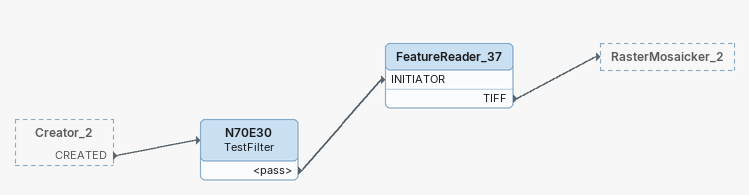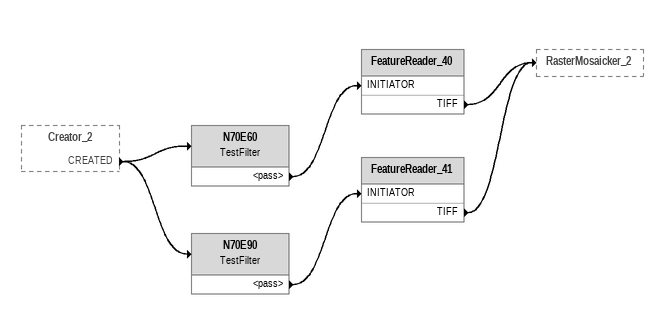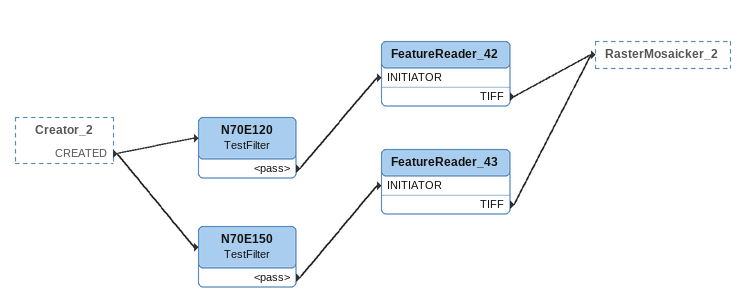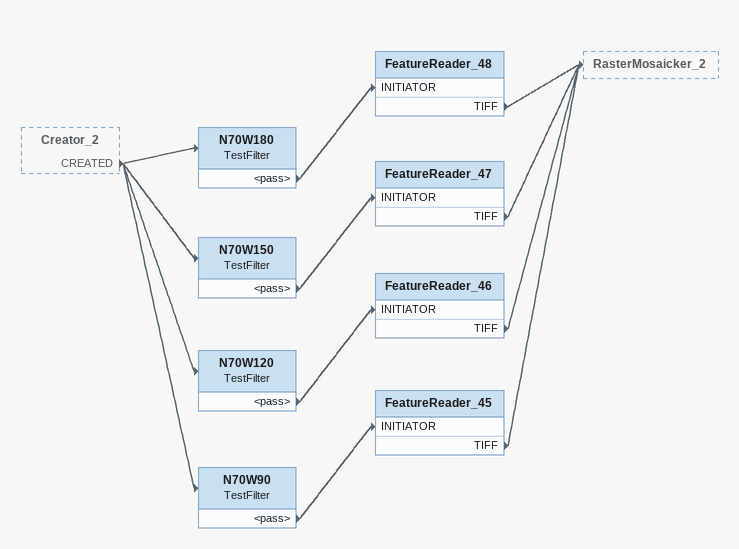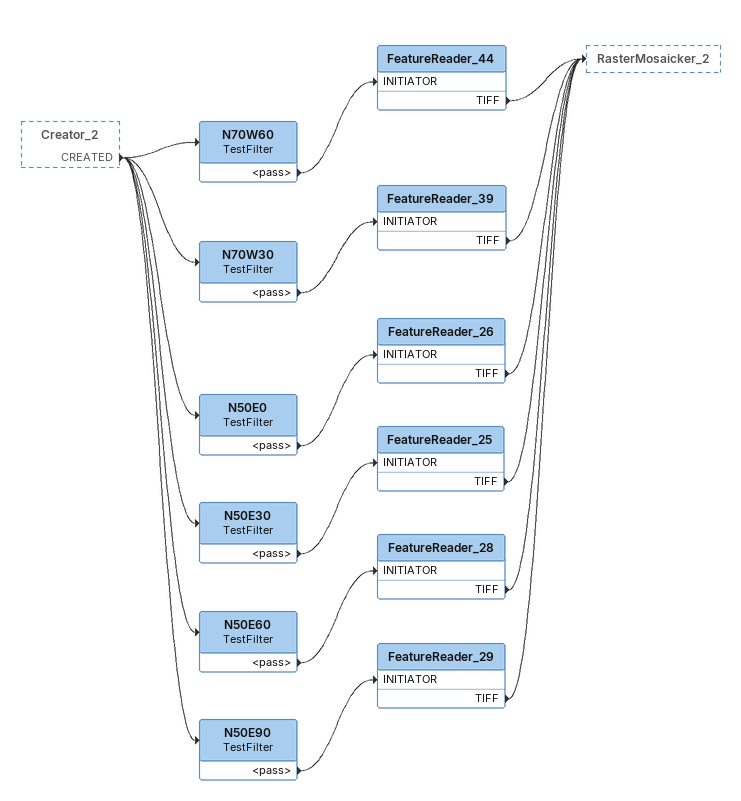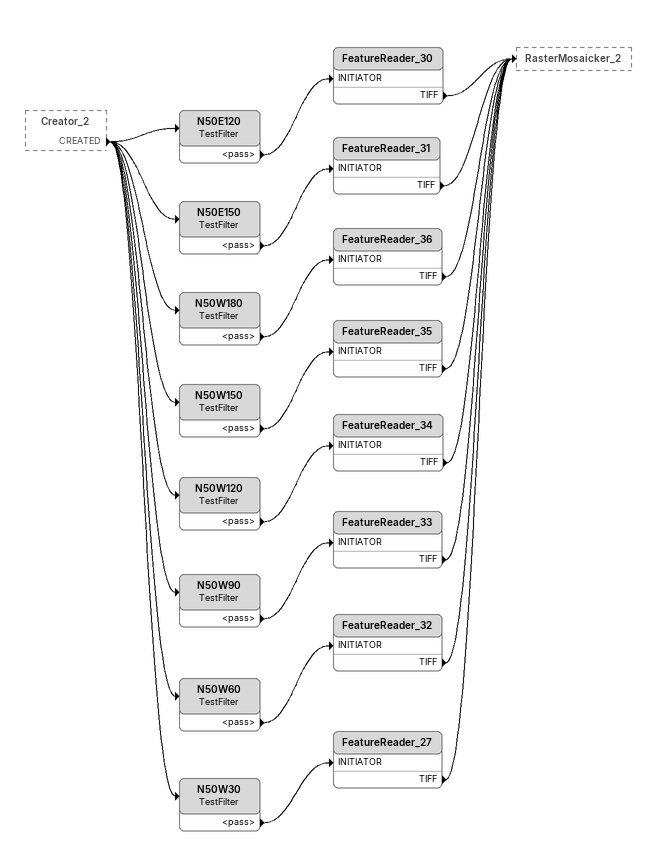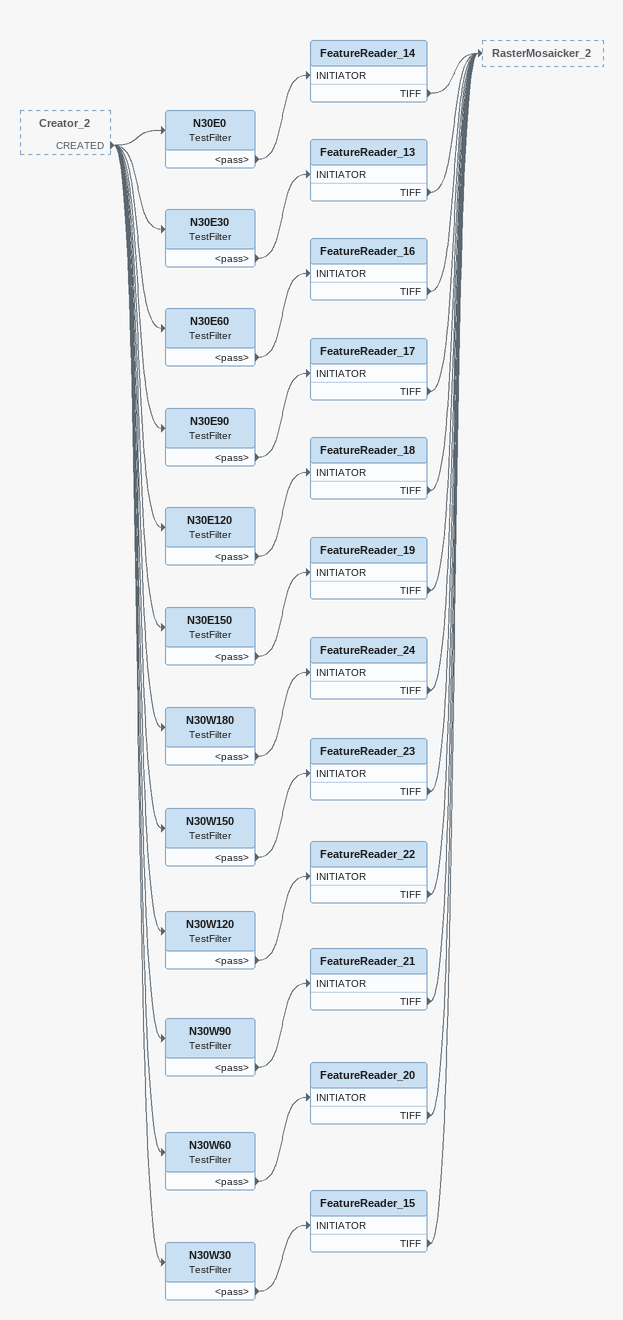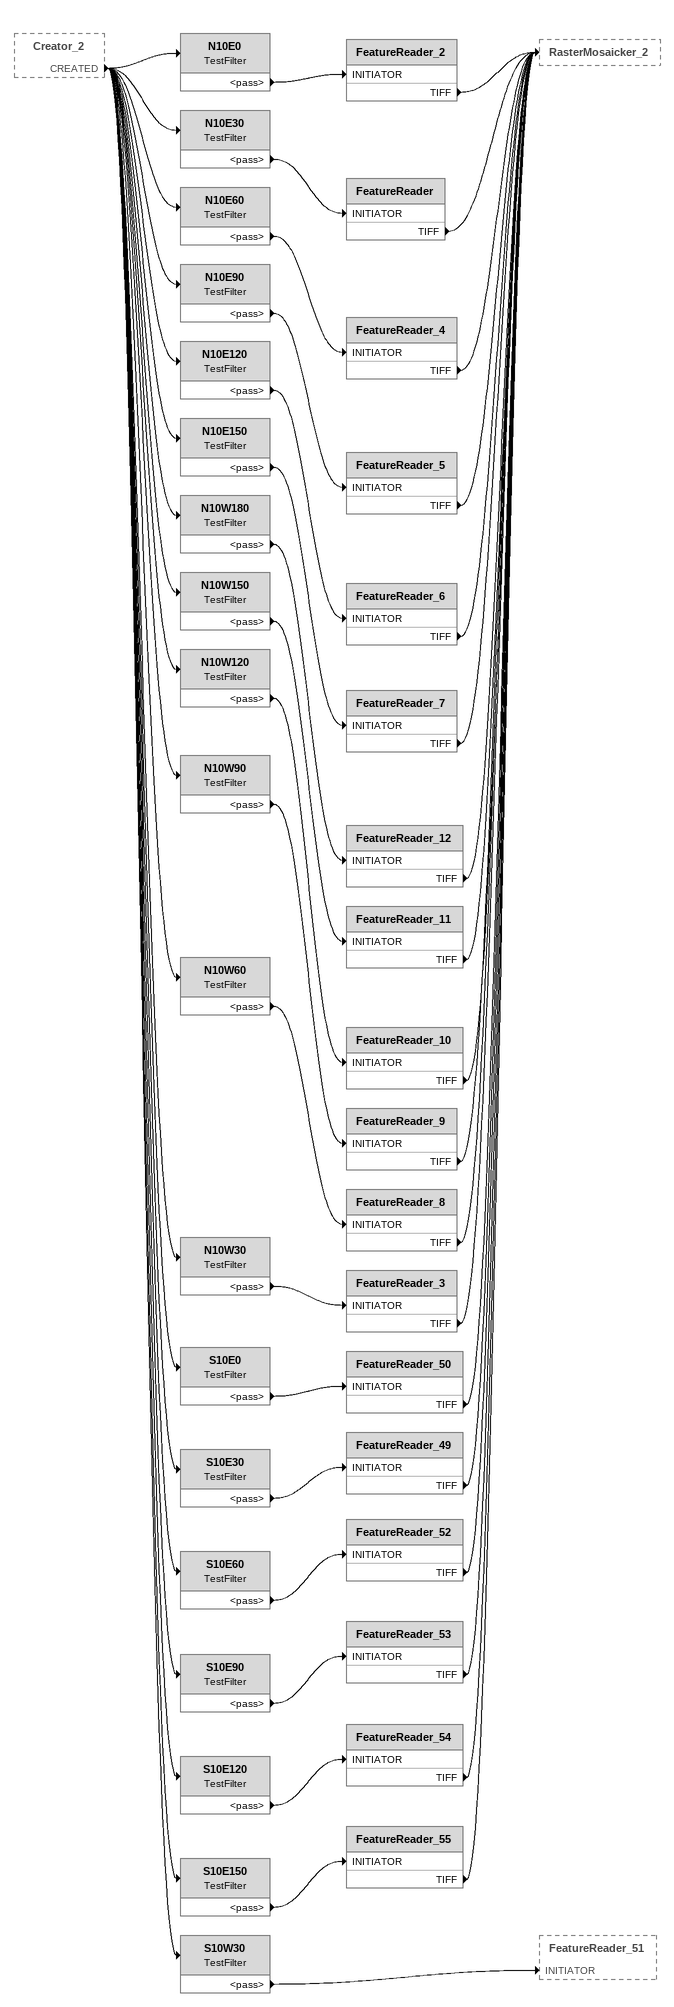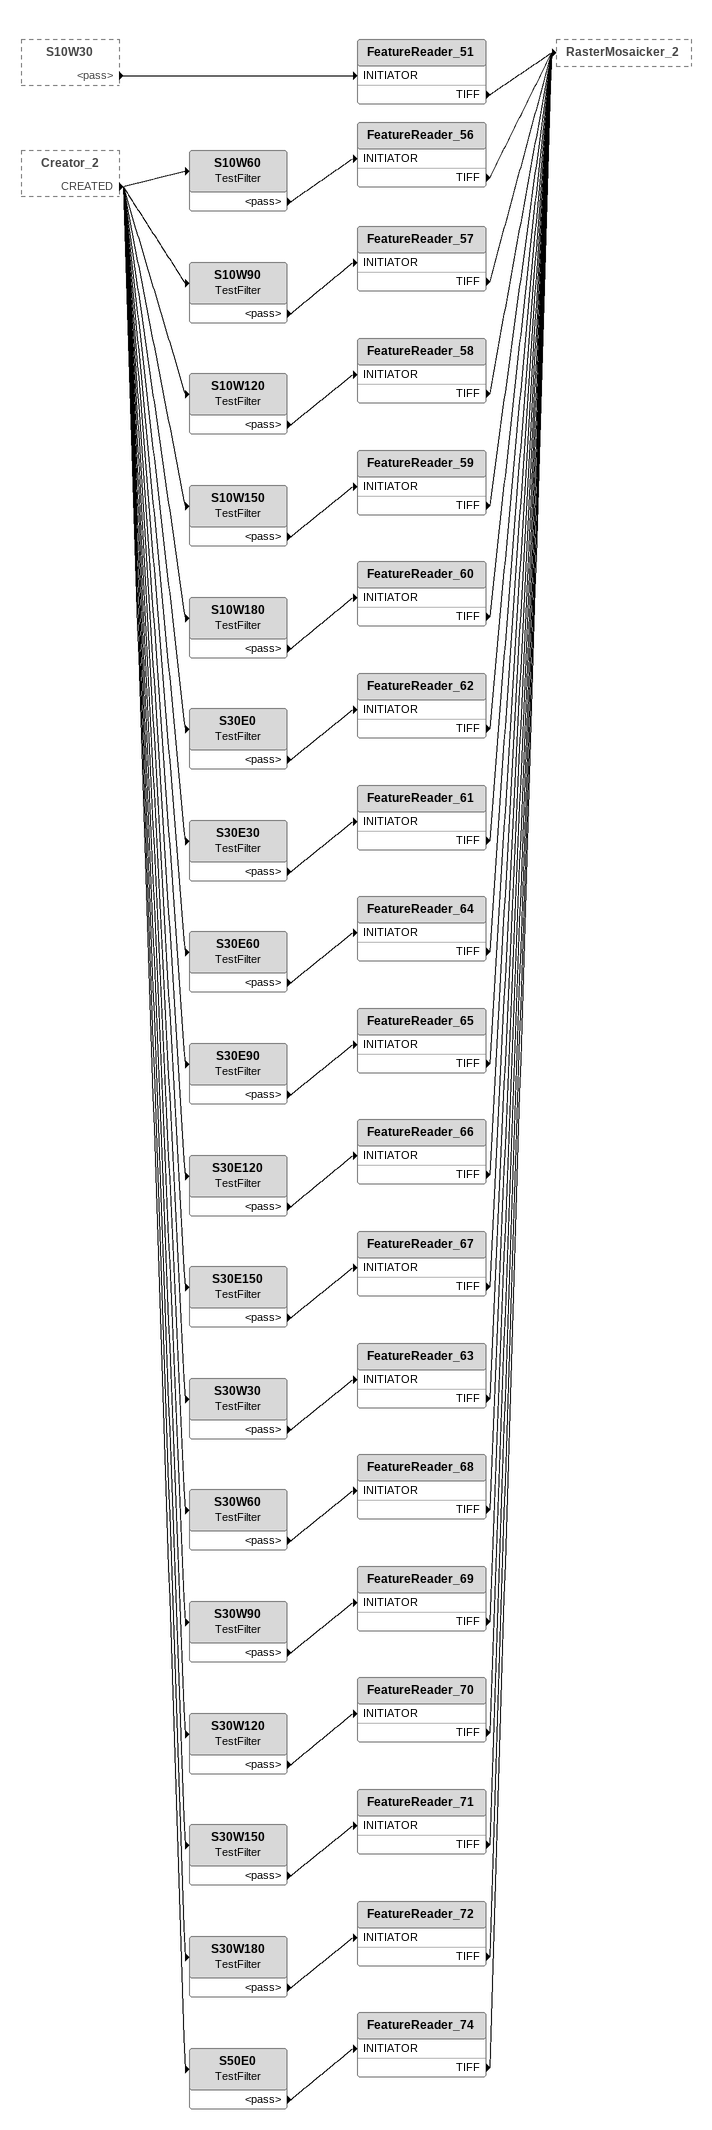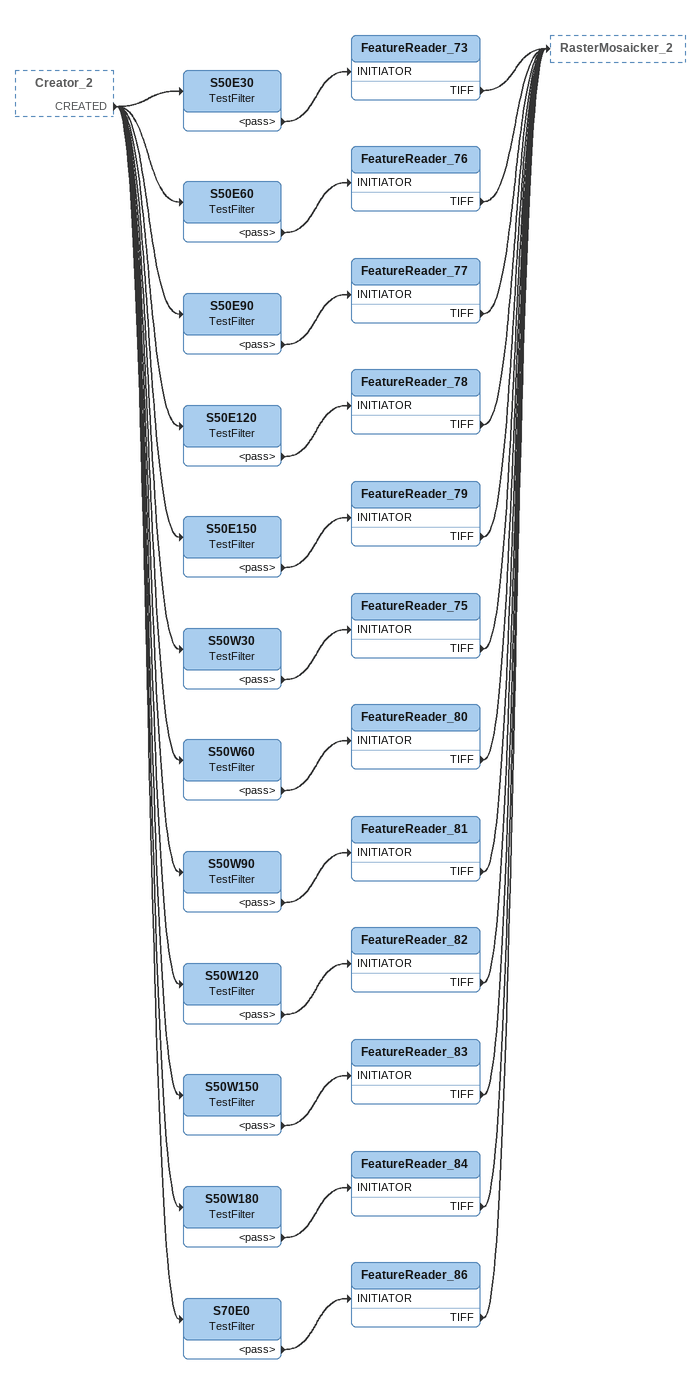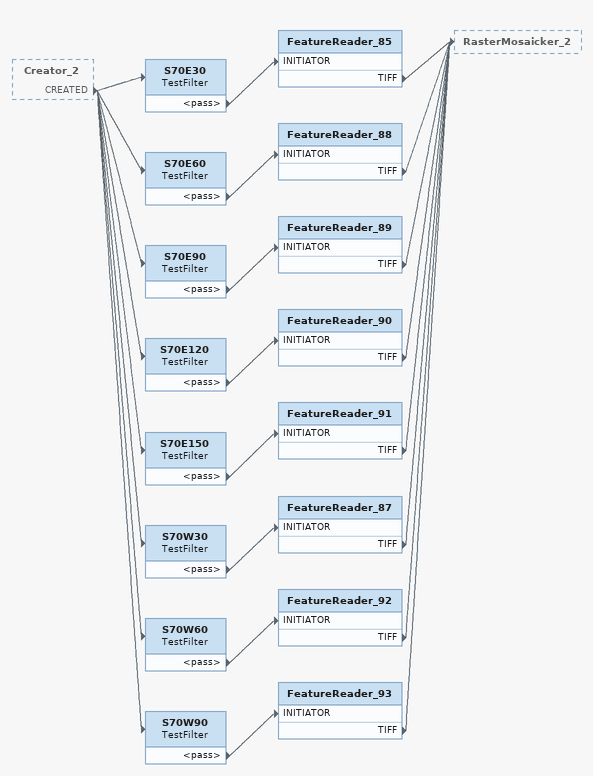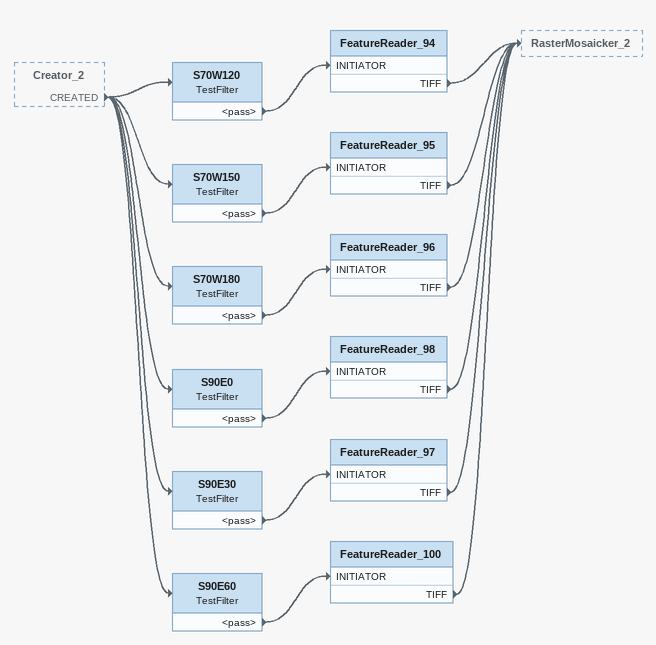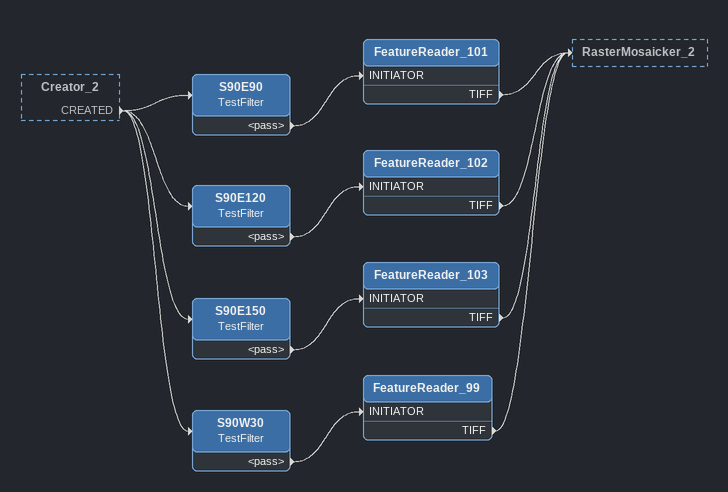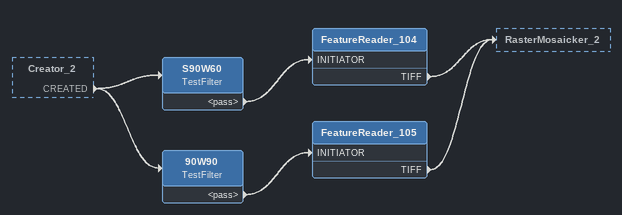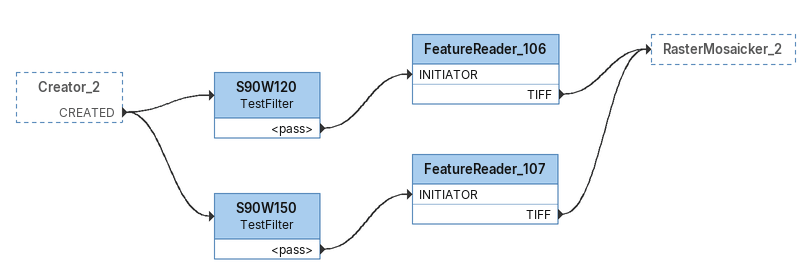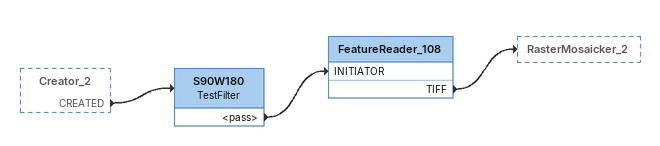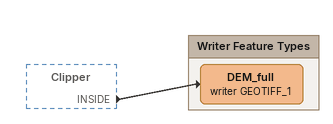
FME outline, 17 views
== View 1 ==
Creator_2 [outside]
    CREATED -> N70E30
N70E30: TestFilter
    <pass> -> FeatureReader_37 [INITIATOR]
FeatureReader_37
    TIFF -> RasterMosaicker_2

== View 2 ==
Creator_2 [outside]
    CREATED -> N70E90
    CREATED -> N70E60
N70E60: TestFilter
    <pass> -> FeatureReader_40 [INITIATOR]
FeatureReader_40
    TIFF -> RasterMosaicker_2
N70E90: TestFilter
    <pass> -> FeatureReader_41 [INITIATOR]
FeatureReader_41
    TIFF -> RasterMosaicker_2

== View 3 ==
Creator_2 [outside]
    CREATED -> N70E150
    CREATED -> N70E120
N70E120: TestFilter
    <pass> -> FeatureReader_42 [INITIATOR]
FeatureReader_42
    TIFF -> RasterMosaicker_2
N70E150: TestFilter
    <pass> -> FeatureReader_43 [INITIATOR]
FeatureReader_43
    TIFF -> RasterMosaicker_2

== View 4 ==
Creator_2 [outside]
    CREATED -> N70W90
    CREATED -> N70W120
    CREATED -> N70W150
    CREATED -> N70W180
N70W180: TestFilter
    <pass> -> FeatureReader_48 [INITIATOR]
FeatureReader_48
    TIFF -> RasterMosaicker_2
N70W150: TestFilter
    <pass> -> FeatureReader_47 [INITIATOR]
FeatureReader_47
    TIFF -> RasterMosaicker_2
N70W120: TestFilter
    <pass> -> FeatureReader_46 [INITIATOR]
FeatureReader_46
    TIFF -> RasterMosaicker_2
N70W90: TestFilter
    <pass> -> FeatureReader_45 [INITIATOR]
FeatureReader_45
    TIFF -> RasterMosaicker_2

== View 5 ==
Creator_2 [outside]
    CREATED -> N50E0
    CREATED -> N50E30
    CREATED -> N50E60
    CREATED -> N50E90
    CREATED -> N70W30
    CREATED -> N70W60
N70W60: TestFilter
    <pass> -> FeatureReader_44 [INITIATOR]
FeatureReader_44
    TIFF -> RasterMosaicker_2
N70W30: TestFilter
    <pass> -> FeatureReader_39 [INITIATOR]
FeatureReader_39
    TIFF -> RasterMosaicker_2
N50E0: TestFilter
    <pass> -> FeatureReader_26 [INITIATOR]
FeatureReader_26
    TIFF -> RasterMosaicker_2
N50E30: TestFilter
    <pass> -> FeatureReader_25 [INITIATOR]
FeatureReader_25
    TIFF -> RasterMosaicker_2
N50E60: TestFilter
    <pass> -> FeatureReader_28 [INITIATOR]
FeatureReader_28
    TIFF -> RasterMosaicker_2
N50E90: TestFilter
    <pass> -> FeatureReader_29 [INITIATOR]
FeatureReader_29
    TIFF -> RasterMosaicker_2

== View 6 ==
Creator_2 [outside]
    CREATED -> N50E120
    CREATED -> N50E150
    CREATED -> N50W180
    CREATED -> N50W150
    CREATED -> N50W120
    CREATED -> N50W90
    CREATED -> N50W60
    CREATED -> N50W30
N50E120: TestFilter
    <pass> -> FeatureReader_30 [INITIATOR]
FeatureReader_30
    TIFF -> RasterMosaicker_2
N50E150: TestFilter
    <pass> -> FeatureReader_31 [INITIATOR]
FeatureReader_31
    TIFF -> RasterMosaicker_2
N50W180: TestFilter
    <pass> -> FeatureReader_36 [INITIATOR]
FeatureReader_36
    TIFF -> RasterMosaicker_2
N50W150: TestFilter
    <pass> -> FeatureReader_35 [INITIATOR]
FeatureReader_35
    TIFF -> RasterMosaicker_2
N50W120: TestFilter
    <pass> -> FeatureReader_34 [INITIATOR]
FeatureReader_34
    TIFF -> RasterMosaicker_2
N50W90: TestFilter
    <pass> -> FeatureReader_33 [INITIATOR]
FeatureReader_33
    TIFF -> RasterMosaicker_2
N50W60: TestFilter
    <pass> -> FeatureReader_32 [INITIATOR]
FeatureReader_32
    TIFF -> RasterMosaicker_2
N50W30: TestFilter
    <pass> -> FeatureReader_27 [INITIATOR]
FeatureReader_27
    TIFF -> RasterMosaicker_2

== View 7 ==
Creator_2 [outside]
    CREATED -> N30W30
    CREATED -> N30W60
    CREATED -> N30W90
    CREATED -> N30W120
    CREATED -> N30W150
    CREATED -> N30W180
    CREATED -> N30E150
    CREATED -> N30E120
    CREATED -> N30E90
    CREATED -> N30E60
    CREATED -> N30E30
    CREATED -> N30E0
N30E0: TestFilter
    <pass> -> FeatureReader_14 [INITIATOR]
FeatureReader_14
    TIFF -> RasterMosaicker_2
N30E30: TestFilter
    <pass> -> FeatureReader_13 [INITIATOR]
FeatureReader_13
    TIFF -> RasterMosaicker_2
N30E60: TestFilter
    <pass> -> FeatureReader_16 [INITIATOR]
FeatureReader_16
    TIFF -> RasterMosaicker_2
N30E90: TestFilter
    <pass> -> FeatureReader_17 [INITIATOR]
FeatureReader_17
    TIFF -> RasterMosaicker_2
N30E120: TestFilter
    <pass> -> FeatureReader_18 [INITIATOR]
FeatureReader_18
    TIFF -> RasterMosaicker_2
N30E150: TestFilter
    <pass> -> FeatureReader_19 [INITIATOR]
FeatureReader_19
    TIFF -> RasterMosaicker_2
N30W180: TestFilter
    <pass> -> FeatureReader_24 [INITIATOR]
FeatureReader_24
    TIFF -> RasterMosaicker_2
N30W150: TestFilter
    <pass> -> FeatureReader_23 [INITIATOR]
FeatureReader_23
    TIFF -> RasterMosaicker_2
N30W120: TestFilter
    <pass> -> FeatureReader_22 [INITIATOR]
FeatureReader_22
    TIFF -> RasterMosaicker_2
N30W90: TestFilter
    <pass> -> FeatureReader_21 [INITIATOR]
FeatureReader_21
    TIFF -> RasterMosaicker_2
N30W60: TestFilter
    <pass> -> FeatureReader_20 [INITIATOR]
FeatureReader_20
    TIFF -> RasterMosaicker_2
N30W30: TestFilter
    <pass> -> FeatureReader_15 [INITIATOR]
FeatureReader_15
    TIFF -> RasterMosaicker_2

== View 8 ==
Creator_2 [outside]
    CREATED -> N10E30
    CREATED -> N10E0
    CREATED -> N10W30
    CREATED -> N10E60
    CREATED -> N10E90
    CREATED -> N10E120
    CREATED -> N10E150
    CREATED -> N10W60
    CREATED -> N10W120
    CREATED -> N10W90
    CREATED -> N10W150
    CREATED -> N10W180
    CREATED -> S10E0
    CREATED -> S10E30
    CREATED -> S10E60
    CREATED -> S10E90
    CREATED -> S10E120
    CREATED -> S10E150
    CREATED -> S10W30
N10E0: TestFilter
    <pass> -> FeatureReader_2 [INITIATOR]
FeatureReader_2
    TIFF -> RasterMosaicker_2
N10E30: TestFilter
    <pass> -> FeatureReader [INITIATOR]
FeatureReader
    TIFF -> RasterMosaicker_2
N10E60: TestFilter
    <pass> -> FeatureReader_4 [INITIATOR]
FeatureReader_4
    TIFF -> RasterMosaicker_2
N10E90: TestFilter
    <pass> -> FeatureReader_5 [INITIATOR]
FeatureReader_5
    TIFF -> RasterMosaicker_2
N10E120: TestFilter
    <pass> -> FeatureReader_6 [INITIATOR]
FeatureReader_6
    TIFF -> RasterMosaicker_2
N10E150: TestFilter
    <pass> -> FeatureReader_7 [INITIATOR]
FeatureReader_7
    TIFF -> RasterMosaicker_2
N10W180: TestFilter
    <pass> -> FeatureReader_12 [INITIATOR]
FeatureReader_12
    TIFF -> RasterMosaicker_2
N10W150: TestFilter
    <pass> -> FeatureReader_11 [INITIATOR]
FeatureReader_11
    TIFF -> RasterMosaicker_2
N10W120: TestFilter
    <pass> -> FeatureReader_10 [INITIATOR]
FeatureReader_10
    TIFF -> RasterMosaicker_2
N10W90: TestFilter
    <pass> -> FeatureReader_9 [INITIATOR]
FeatureReader_9
    TIFF -> RasterMosaicker_2
N10W60: TestFilter
    <pass> -> FeatureReader_8 [INITIATOR]
FeatureReader_8
    TIFF -> RasterMosaicker_2
N10W30: TestFilter
    <pass> -> FeatureReader_3 [INITIATOR]
FeatureReader_3
    TIFF -> RasterMosaicker_2
S10E0: TestFilter
    <pass> -> FeatureReader_50 [INITIATOR]
FeatureReader_50
    TIFF -> RasterMosaicker_2
S10E30: TestFilter
    <pass> -> FeatureReader_49 [INITIATOR]
FeatureReader_49
    TIFF -> RasterMosaicker_2
S10E60: TestFilter
    <pass> -> FeatureReader_52 [INITIATOR]
FeatureReader_52
    TIFF -> RasterMosaicker_2
S10E90: TestFilter
    <pass> -> FeatureReader_53 [INITIATOR]
FeatureReader_53
    TIFF -> RasterMosaicker_2
S10E120: TestFilter
    <pass> -> FeatureReader_54 [INITIATOR]
FeatureReader_54
    TIFF -> RasterMosaicker_2
S10E150: TestFilter
    <pass> -> FeatureReader_55 [INITIATOR]
FeatureReader_55
    TIFF -> RasterMosaicker_2
S10W30: TestFilter
    <pass> -> FeatureReader_51 [INITIATOR]

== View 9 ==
S10W30 [outside]
    <pass> -> FeatureReader_51 [INITIATOR]
Creator_2 [outside]
    CREATED -> S10W60
    CREATED -> S10W90
    CREATED -> S10W120
    CREATED -> S10W150
    CREATED -> S10W180
    CREATED -> S30E0
    CREATED -> S30E30
    CREATED -> S30E60
    CREATED -> S30E90
    CREATED -> S30E120
    CREATED -> S30E150
    CREATED -> S30W30
    CREATED -> S30W60
    CREATED -> S30W90
    CREATED -> S30W120
    CREATED -> S30W150
    CREATED -> S30W180
    CREATED -> S50E0
FeatureReader_51
    TIFF -> RasterMosaicker_2
S10W60: TestFilter
    <pass> -> FeatureReader_56 [INITIATOR]
FeatureReader_56
    TIFF -> RasterMosaicker_2
S10W90: TestFilter
    <pass> -> FeatureReader_57 [INITIATOR]
FeatureReader_57
    TIFF -> RasterMosaicker_2
S10W120: TestFilter
    <pass> -> FeatureReader_58 [INITIATOR]
FeatureReader_58
    TIFF -> RasterMosaicker_2
S10W150: TestFilter
    <pass> -> FeatureReader_59 [INITIATOR]
FeatureReader_59
    TIFF -> RasterMosaicker_2
S10W180: TestFilter
    <pass> -> FeatureReader_60 [INITIATOR]
FeatureReader_60
    TIFF -> RasterMosaicker_2
S30E0: TestFilter
    <pass> -> FeatureReader_62 [INITIATOR]
FeatureReader_62
    TIFF -> RasterMosaicker_2
S30E30: TestFilter
    <pass> -> FeatureReader_61 [INITIATOR]
FeatureReader_61
    TIFF -> RasterMosaicker_2
S30E60: TestFilter
    <pass> -> FeatureReader_64 [INITIATOR]
FeatureReader_64
    TIFF -> RasterMosaicker_2
S30E90: TestFilter
    <pass> -> FeatureReader_65 [INITIATOR]
FeatureReader_65
    TIFF -> RasterMosaicker_2
S30E120: TestFilter
    <pass> -> FeatureReader_66 [INITIATOR]
FeatureReader_66
    TIFF -> RasterMosaicker_2
S30E150: TestFilter
    <pass> -> FeatureReader_67 [INITIATOR]
FeatureReader_67
    TIFF -> RasterMosaicker_2
S30W30: TestFilter
    <pass> -> FeatureReader_63 [INITIATOR]
FeatureReader_63
    TIFF -> RasterMosaicker_2
S30W60: TestFilter
    <pass> -> FeatureReader_68 [INITIATOR]
FeatureReader_68
    TIFF -> RasterMosaicker_2
S30W90: TestFilter
    <pass> -> FeatureReader_69 [INITIATOR]
FeatureReader_69
    TIFF -> RasterMosaicker_2
S30W120: TestFilter
    <pass> -> FeatureReader_70 [INITIATOR]
FeatureReader_70
    TIFF -> RasterMosaicker_2
S30W150: TestFilter
    <pass> -> FeatureReader_71 [INITIATOR]
FeatureReader_71
    TIFF -> RasterMosaicker_2
S30W180: TestFilter
    <pass> -> FeatureReader_72 [INITIATOR]
FeatureReader_72
    TIFF -> RasterMosaicker_2
S50E0: TestFilter
    <pass> -> FeatureReader_74 [INITIATOR]
FeatureReader_74
    TIFF -> RasterMosaicker_2

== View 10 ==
Creator_2 [outside]
    CREATED -> S50E30
    CREATED -> S50E60
    CREATED -> S50E90
    CREATED -> S50E120
    CREATED -> S50E150
    CREATED -> S50W30
    CREATED -> S50W60
    CREATED -> S50W90
    CREATED -> S50W120
    CREATED -> S50W150
    CREATED -> S50W180
    CREATED -> S70E0
S50E30: TestFilter
    <pass> -> FeatureReader_73 [INITIATOR]
FeatureReader_73
    TIFF -> RasterMosaicker_2
S50E60: TestFilter
    <pass> -> FeatureReader_76 [INITIATOR]
FeatureReader_76
    TIFF -> RasterMosaicker_2
S50E90: TestFilter
    <pass> -> FeatureReader_77 [INITIATOR]
FeatureReader_77
    TIFF -> RasterMosaicker_2
S50E120: TestFilter
    <pass> -> FeatureReader_78 [INITIATOR]
FeatureReader_78
    TIFF -> RasterMosaicker_2
S50E150: TestFilter
    <pass> -> FeatureReader_79 [INITIATOR]
FeatureReader_79
    TIFF -> RasterMosaicker_2
S50W30: TestFilter
    <pass> -> FeatureReader_75 [INITIATOR]
FeatureReader_75
    TIFF -> RasterMosaicker_2
S50W60: TestFilter
    <pass> -> FeatureReader_80 [INITIATOR]
FeatureReader_80
    TIFF -> RasterMosaicker_2
S50W90: TestFilter
    <pass> -> FeatureReader_81 [INITIATOR]
FeatureReader_81
    TIFF -> RasterMosaicker_2
S50W120: TestFilter
    <pass> -> FeatureReader_82 [INITIATOR]
FeatureReader_82
    TIFF -> RasterMosaicker_2
S50W150: TestFilter
    <pass> -> FeatureReader_83 [INITIATOR]
FeatureReader_83
    TIFF -> RasterMosaicker_2
S50W180: TestFilter
    <pass> -> FeatureReader_84 [INITIATOR]
FeatureReader_84
    TIFF -> RasterMosaicker_2
S70E0: TestFilter
    <pass> -> FeatureReader_86 [INITIATOR]
FeatureReader_86
    TIFF -> RasterMosaicker_2

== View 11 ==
Creator_2 [outside]
    CREATED -> S70E30
    CREATED -> S70E60
    CREATED -> S70E90
    CREATED -> S70E120
    CREATED -> S70E150
    CREATED -> S70W30
    CREATED -> S70W60
    CREATED -> S70W90
S70E30: TestFilter
    <pass> -> FeatureReader_85 [INITIATOR]
FeatureReader_85
    TIFF -> RasterMosaicker_2
S70E60: TestFilter
    <pass> -> FeatureReader_88 [INITIATOR]
FeatureReader_88
    TIFF -> RasterMosaicker_2
S70E90: TestFilter
    <pass> -> FeatureReader_89 [INITIATOR]
FeatureReader_89
    TIFF -> RasterMosaicker_2
S70E120: TestFilter
    <pass> -> FeatureReader_90 [INITIATOR]
FeatureReader_90
    TIFF -> RasterMosaicker_2
S70E150: TestFilter
    <pass> -> FeatureReader_91 [INITIATOR]
FeatureReader_91
    TIFF -> RasterMosaicker_2
S70W30: TestFilter
    <pass> -> FeatureReader_87 [INITIATOR]
FeatureReader_87
    TIFF -> RasterMosaicker_2
S70W60: TestFilter
    <pass> -> FeatureReader_92 [INITIATOR]
FeatureReader_92
    TIFF -> RasterMosaicker_2
S70W90: TestFilter
    <pass> -> FeatureReader_93 [INITIATOR]
FeatureReader_93
    TIFF -> RasterMosaicker_2

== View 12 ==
Creator_2 [outside]
    CREATED -> S70W120
    CREATED -> S70W150
    CREATED -> S70W180
    CREATED -> S90E0
    CREATED -> S90E30
    CREATED -> S90E60
S70W120: TestFilter
    <pass> -> FeatureReader_94 [INITIATOR]
FeatureReader_94
    TIFF -> RasterMosaicker_2
S70W150: TestFilter
    <pass> -> FeatureReader_95 [INITIATOR]
FeatureReader_95
    TIFF -> RasterMosaicker_2
S70W180: TestFilter
    <pass> -> FeatureReader_96 [INITIATOR]
FeatureReader_96
    TIFF -> RasterMosaicker_2
S90E0: TestFilter
    <pass> -> FeatureReader_98 [INITIATOR]
FeatureReader_98
    TIFF -> RasterMosaicker_2
S90E30: TestFilter
    <pass> -> FeatureReader_97 [INITIATOR]
FeatureReader_97
    TIFF -> RasterMosaicker_2
S90E60: TestFilter
    <pass> -> FeatureReader_100 [INITIATOR]
FeatureReader_100
    TIFF -> RasterMosaicker_2

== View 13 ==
Creator_2 [outside]
    CREATED -> S90E90
    CREATED -> S90E120
    CREATED -> S90E150
    CREATED -> S90W30
S90E90: TestFilter
    <pass> -> FeatureReader_101 [INITIATOR]
FeatureReader_101
    TIFF -> RasterMosaicker_2
S90E120: TestFilter
    <pass> -> FeatureReader_102 [INITIATOR]
FeatureReader_102
    TIFF -> RasterMosaicker_2
S90E150: TestFilter
    <pass> -> FeatureReader_103 [INITIATOR]
FeatureReader_103
    TIFF -> RasterMosaicker_2
S90W30: TestFilter
    <pass> -> FeatureReader_99 [INITIATOR]
FeatureReader_99
    TIFF -> RasterMosaicker_2

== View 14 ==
Creator_2 [outside]
    CREATED -> S90W60
    CREATED -> 90W90
S90W60: TestFilter
    <pass> -> FeatureReader_104 [INITIATOR]
FeatureReader_104
    TIFF -> RasterMosaicker_2
90W90: TestFilter
    <pass> -> FeatureReader_105 [INITIATOR]
FeatureReader_105
    TIFF -> RasterMosaicker_2

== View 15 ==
Creator_2 [outside]
    CREATED -> S90W120
    CREATED -> S90W150
S90W120: TestFilter
    <pass> -> FeatureReader_106 [INITIATOR]
FeatureReader_106
    TIFF -> RasterMosaicker_2
S90W150: TestFilter
    <pass> -> FeatureReader_107 [INITIATOR]
FeatureReader_107
    TIFF -> RasterMosaicker_2

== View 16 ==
Creator_2 [outside]
    CREATED -> S90W180
S90W180: TestFilter
    <pass> -> FeatureReader_108 [INITIATOR]
FeatureReader_108
    TIFF -> RasterMosaicker_2

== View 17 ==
Clipper [outside]
    INSIDE -> DEM_full (writer GEOTIFF_1)

Bookmark: Writer Feature Types
DEM_full (writer GEOTIFF_1)
